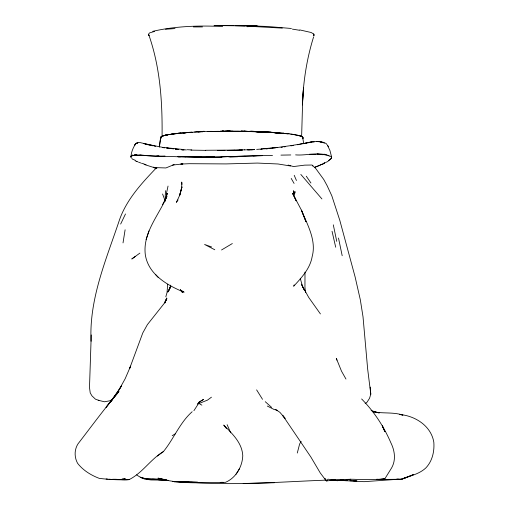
<?xml version="1.0" encoding="UTF-8"?>
<svg xmlns="http://www.w3.org/2000/svg" width="509" height="509" viewBox="0 0 509 509"><rect width="100%" height="100%" fill="white"/><g stroke="black" fill="none" stroke-linecap="round" stroke-linejoin="round"><path stroke-width="0.76" d="M91.066 341.284C88.96 298.7 106.451 259.075 119.57 219.602C126.836 199.178 141.877 183.017 156.581 167.658L165.928 167.951L174.154 164.579M293.438 193.134L293.489 190.748L293.763 195.062L296.206 200.864L292.529 193.331L301.468 210.198L305.96 221.669L301.468 210.198C307.366 224.743 316.617 240.375 312.157 256.651C310.102 268.625 301.513 277.729 293.655 286.255L294.17 284.894M301.64 136.126L302.664 100.279L303.517 87.675L302.448 104.93C303.186 81.892 306.717 58.955 313.589 36.922M91.245 334.941L89.495 387.495L90.227 392.897L91.976 395.881L95.482 399.196L98.924 400.386M165.533 190.684L165.196 196.659L165.781 198.109M167.69 284.219L167.047 292.471L165.826 296.785M159.311 147.133L160.589 137.901M159.406 146.605L160.704 137.315L161.41 136.52L165.947 134.949L178.774 133.218L200.845 131.64L237.926 131.099L270.355 132.404L290.175 133.975M162.543 204.65L166.946 196.302C158.916 215.142 142.628 232.772 145.294 254.57C148.195 274.319 167.181 285.339 184.086 292.204L182.305 290.944M123.019 242.895L125.106 229.794M166.252 194.304L168.04 186.071M302.995 138.028L302.524 138.785L303.071 137.71L302.174 136.673L297.237 135.184M293.388 195.513L294.285 191.569L293.483 193.535M297.288 453.035L299.616 444.039L301.15 441.386M313.894 35.967L313.779 34.052L311.126 32.493L299.756 29.91M165.031 201.042L165.724 198.395M165.355 200.094L167.359 193.293L164.744 200.501M288.113 165.056L293.508 166.564L304.745 165.132L312.03 165.024L315.599 168.32L323.724 179.448L327.083 185.594L331.817 195.806L339.827 220.416L355.11 276.921L360.327 299.826L363.019 316.789L367.657 369.038L370.794 394.195L369.515 398.343L367.008 402.231L365.15 403.701M170.725 285.148L169.096 290.251L170.833 286.338M146.07 239.618L148.997 230.863M164.992 302.938L166.723 297.962L164.706 302.836L166.901 298.605L164.07 303.593L147.4 324.615L142.787 332.931L129.585 368.605L130.622 366.124L125.176 378.696L118.082 391.523M312.711 166.023L312.844 165.66M160.628 137.5L161.964 136.291L160.704 137.315L160.812 138.181L161.009 136.845M222.484 482.277L220.238 482.398L225.506 482.335C235.89 477.932 242.354 466.74 242.768 455.714C242.099 442.741 232.231 433.693 223.731 425.066L226.511 428.578M131.373 157.586L131.01 157.497C130.908 152.872 133.014 147.744 135.61 143.85M293.998 195.112L295.379 191.785M120.652 224.055L125.494 213.965M331.194 158.178L331.683 157.173L330.615 156.225L329.813 156.295C319.098 151.237 306.965 155.849 295.614 154.882M302.677 138.473L302.849 138.124M170.273 287.178L167.766 292.071L170.324 287.337M119.125 389.945L121.511 385.879L110.447 402.174M331.423 157.612L331.683 157.173L331.416 158.337L327.586 161.646L325.722 162.422M193.91 410.674L199.522 402.002L197.619 404.012M236.017 474.299L239.421 468.764M192.167 411.73C179.747 422.731 173.804 438.828 163.459 451.534C150.581 459.201 142.533 472.944 129.089 479.631C123.184 480.369 117.165 478.778 111.185 479.402M376.838 479.192L379.008 479.529L384.906 478.714L391.618 467.898C396.129 460.028 394.761 450.541 390.848 442.747C383.831 426.447 374.07 411.628 361.625 398.961M135.897 143.703L136.387 142.965L137.723 142.679M178.061 199.942L176.394 202.353L179.709 195.252L181.987 186.911L179.69 195.297L181.745 187.35L181.732 182.057L182.006 184.379M110.447 402.307L112.215 399.826M113.1 398.585L118.406 391.154L106.088 407.321L118.947 391.472C104.669 408.415 91.531 426.268 78.03 443.823C74.219 449.695 74.269 457.209 77.584 463.292C83.139 470.399 90.901 475.196 99.249 478.358C109.123 479.573 119.151 480.133 129.089 479.631M148.603 34.033L149.64 32.869L154.551 31.443M330.952 158.681L328.763 160.386M313.773 35.458L314.123 35.076M197.778 403.917L199.903 401.779L203.498 399.425L198.962 402.116M130.94 156.556L132.779 154.933M211.458 397.179L207.513 400.106L198.415 403.739M157.326 456.077L163.459 451.534M136.857 143.443L137.869 142.698L140 142.571L154.138 145.848M139.867 253.119L131.793 258.992L135.426 256.351M162.702 135.782L162.072 136.234L162.893 135.871M111.974 399.514L110.186 400.729L104.485 401.779L98.173 400.246M130.781 156.384L132.016 155.436C143.01 154.513 153.947 157.052 164.999 156.059M136.959 143.264L137.869 142.698M172.201 435.704L175.274 433.821M221.536 249.97L232.339 243.55M320.861 164.751L319.448 165.444L325.098 162.676L323.686 163.37M163.02 136.157L164.439 135.451L168.67 134.471L170.502 134.605L172.646 133.759M321.713 164.655L324.398 163.414M318.838 165.724L314.53 167.436M303.657 143.742C310.223 141.826 317.883 140.045 324.392 143.118M396.231 479.23L402.46 479.077L413.486 474.598L402.123 478.956C410.279 475.8 419.2 474.14 425.804 467.968C432.357 461.16 434.533 451.419 433.821 442.219C431.142 425.912 415.229 415.834 399.673 414.485L402.924 415.083C393.031 411.857 382.469 413.798 372.423 411.616L379.3 412.926L371.08 410.578M320.543 142.138L321.249 141.871M315.326 166.977L318.761 165.699M166.85 135.133L168.67 134.471M400.424 479.37L407.009 477.315M152.706 31.342C175.503 26.08 199.407 25.393 222.694 26.538M136.399 154.711L132.276 155.849M308.276 142.8L311.737 141.877M342.093 479.745L337.314 480.757L331.531 479.701M384.906 478.714C376.106 479.885 367.11 479.338 358.234 479.567C348.175 478.466 338.001 480.827 327.911 479.179L327.001 480.757L324.437 478.473L320.256 472.931L310.872 457.025L282.851 415.649L285.135 418.392L279.874 412.315L275.464 409.382M299.979 144.123L311.12 142.113L314.168 142.03M350.822 479.192L344.968 480.35L340.731 479.688M293.019 145.262L306.965 143.023M204.077 131.233L198.046 132.073M272.512 155.442C240.999 155.843 209.39 158.102 177.895 156.479L179.047 156.269M178.774 133.218L170.623 134.319L180.899 133.167L176.598 133.453M290.925 145.867L293.127 145.504M297.536 144.772L299.006 144.531M260.799 149.36L262.192 149.131M292.866 145.326L274.815 147.858M183.774 132.798L191.734 132.117M172.576 165.081L182.947 163.892L180.803 164.063L189.38 163.701L226.079 163.917L257.452 163.071L278.029 163.981L290.575 166.004M281.051 147.343L282.52 147.114M283.997 146.891L285.466 146.662M328.159 155.43L329.094 155.29M325.703 479.154L324.437 478.473L326.543 480.98L335.87 479.701M134.293 154.755C149.5 156.193 164.999 156.199 180.415 156.855M167.506 134.675L169.122 134.535L163.624 135.509M229.031 130.73L224.692 131.277L210.083 131.583M249.493 149.907L254.366 149.525L248.214 149.888M227.071 150.41L242.494 149.964M282.425 133.555L288.139 133.721L273.129 132.467L284.047 133.377M200.845 131.64L194.559 131.996M175.045 28.561L165.495 29.248M169.122 134.535L165.947 134.949L166.596 135.006M178.646 133.574L180.084 133.422M247.355 149.907L249.41 149.684L244.574 149.894M277.068 147.489L272.709 147.954L277.399 147.457L261.429 148.895M156.708 156.028L158.865 155.805M269.649 148.373L272.646 148.094M322.865 154.386L324.672 154.208M251.611 149.85L254.487 149.582M256.651 149.385L262.218 148.984M262.529 155.646L222.019 156.753L245.249 156.314L229.724 157.007M266.099 148.908L267.613 148.781M263.586 148.902L268.154 148.52M183.005 133.129L186.039 132.881M178.933 133.18L185.231 132.824M290.785 154.959L280.955 155.124M191.537 482.265L194.673 482.532C238.486 485.491 282.298 481.737 326.072 480.14M253.151 155.919L257.942 155.595M189.832 132.569L192.816 132.391M198.026 156.734L185.053 156.747L214.505 157.084L201.309 157.249M286.974 133.695L289.131 133.581M247.024 26.716L252.286 26.455L282.304 28.11M398.751 479.236L364.05 481.679L336.926 480.241M207.297 131.468L218.775 131.322M223.349 482.417C201.602 482.685 179.098 484.358 157.975 478.148L162.269 478.975M236.952 150.378L242.182 150.161M202.544 131.856L196.76 131.596M223.616 150.41L225.061 150.359L217.413 150.41M239.752 149.964L244.714 149.805M186.281 132.569L189.386 132.48M327.096 154.94L317.037 154.106L322.98 154.723M224.946 131.144L230.889 131.061M234.84 150.193L239.714 150.06M244.644 131.246L241.037 131.239L251.478 131.462M214.073 25.692L219.818 25.558M243.194 483.48L274.421 482.742M234.84 150.091L205.649 150.263M220.429 131.125L223.839 131.067M316.235 154.462L309.332 154.291M379.924 479.44L397.771 479.293M234.006 25.45L214.257 25.558L257.878 26.004M228.172 156.747L237.907 156.702M193.388 26.932L202.493 26.92M266.188 132.111L270.864 132.117L277.679 133.078M230.011 131.297L224.692 131.277L222.388 130.768M231.525 131.303L249.626 131.583M177.895 156.479L201.437 157.052M178.156 156.893L185.301 156.957M248.118 131.316L241.037 131.239L249.175 131.519M275.903 132.658L277.055 132.798L251.414 131.43L270.171 132.302M227.364 131.08L232.982 131.163M136.654 474.846C144.295 481.043 155.099 478.524 164.146 479.363M166.22 480.178L150.963 479.949L144.696 479.103L140.191 477.315L146.942 478.944L145.981 478.734L164.356 479.548M210.376 131.341L213.818 131.398M205.719 150.352L190.951 150.123M256.581 25.965L243.951 25.679L266.996 26.443L291.434 28.485M330.029 480.241L346.648 480.674M349.81 480.757L356.936 480.941M299.247 135.706L299.686 135.718M174.282 481.858L199.865 482.602M214.505 157.084L206.298 156.829L209.415 157.09M181.242 481.73L172.608 481.45L197.727 482.252L182.807 481.781M235.222 25.698L244.39 25.991M133.663 155.493L131.653 155.296M337.702 480.248L347.023 480.553M353.24 480.757L356.345 480.852M158.967 479.745L166.061 479.987M255.951 131.831L262.275 132.079M397.09 479.23L400.977 479.383M164.025 479.383L161.798 479.293L164.464 479.478M187.242 149.722L191.759 149.913M158.121 479.732L166.449 480.108L163.3 479.764M254.678 131.608L260.831 131.92M186.44 149.9L181.738 149.659L184.035 149.926M152.522 479.185L156.454 479.402M162.333 147.502L163.828 147.591L143.716 143.595M254.424 131.475L257.942 131.685M262.078 131.57L270.864 132.117M274.574 132.836L276.107 132.938M183.157 149.481L163.599 147.47M106.107 478.994L107.488 479.096M108.869 479.198L110.943 479.357M181.605 149.805L183.183 149.926M166.946 480.235L168.396 480.35M263.064 132.111L251.401 131.093L248.042 131.526L244.403 130.908M186.046 481.794L188.4 481.991M281.604 133.422L283.958 133.632M295.64 134.809L290.607 134.064L298.459 135.407M164.439 135.451L165.635 135.572M178.793 149.398L175.179 149.035L176.871 149.442M170.184 148.513L173.754 148.889M163.892 479.828L166.449 480.108M318.672 141.661L322.903 142.164L326.116 143.487L326.931 144.556M162.377 147.559L164.738 147.852M166.316 148.049L168.683 148.342M184.347 481.769L185.861 481.991L184.385 481.705M292.389 29.121L299.572 30.279M151.288 145.542L152.757 145.79M154.227 146.032L155.697 146.28M122.325 479.179L123.833 479.453M146.382 155.576L139.81 154.851M316.872 141.413L318.341 141.706M292.115 134.23L294.164 134.669M167.296 147.966L169.472 148.443M147.088 144.55L150.588 145.377M295.468 134.821L297.021 135.197M145.027 144.047L146.388 144.378M141.508 163.243L143.716 163.809M153.368 167.143L154.621 167.474M277.424 410.343L273.982 409.427L267.314 406.055M144.002 164.375L156.263 168.307M299.489 135.706L301.481 136.342M282.959 132.976L284.887 133.574M155.697 168.091L153.686 167.416L156.46 168.46M138.588 162.206L140.777 162.982M211.61 246.986L204.593 244.466L214.798 249.76M144.302 164.057L146.058 164.795M135.254 160.284L132.461 159.126L131.786 158.363M136.565 161.213L137.914 161.875M199.782 404.019L201.876 405.139M135.146 160.71L136.838 161.652M265.253 401.696L271.609 407.378M160.749 137.901L161.06 138.238L160.825 137.888M155.493 274.427L158.184 277.43M321.923 198.924L300.825 174.422M180.358 289.818L182.502 292.56L180.402 289.634M306.272 176.209L310.935 183.005M328.496 146.745L327.395 145.09L329.921 150.46L331.518 156.626M320.416 313.926L308.689 297.402L301.436 284.245M256.625 389.875L262.523 399.323M291.199 178.424L294.081 183.425M345.967 379.052L341.507 371.169L336.309 358.336L336.926 360.162M384.842 431.587L382.304 425.906L383.086 427.465M301.468 284.2L304.388 290.13L302.67 286.974L300.259 278.321M227.129 424.678L230.692 432.822M382.304 425.906L384.995 431.67M303.084 138.054L302.67 137.15L303.638 143.487M294.215 175.306L296.442 180.504M162.575 193.999L165.279 201.119M148.851 35.134L148.997 35.611L148.679 34.517C160.189 67.035 162.447 101.717 162.072 135.941M332.04 231.283L335.711 247.228M156.887 168.212L156.581 167.658M338.498 238.047L342.188 255.722M333.3 224.838L336.754 241.381M313.779 34.052L313.951 34.886M326.434 480.267L326.543 480.98M305.457 292.522L304.948 287.127L304.999 272.105M370.202 387.12L370.794 394.195M131.335 156.034L130.794 156.842L131.335 156.034M135.992 143.347L134.44 145.504L135.992 143.347M125.138 478.759L121.04 479.453L125.138 478.759M221.816 157.192L217.19 157.542L211.42 157.268L221.816 157.192M302.193 136.826L300.622 136.056L302.193 136.826"/></g></svg>
